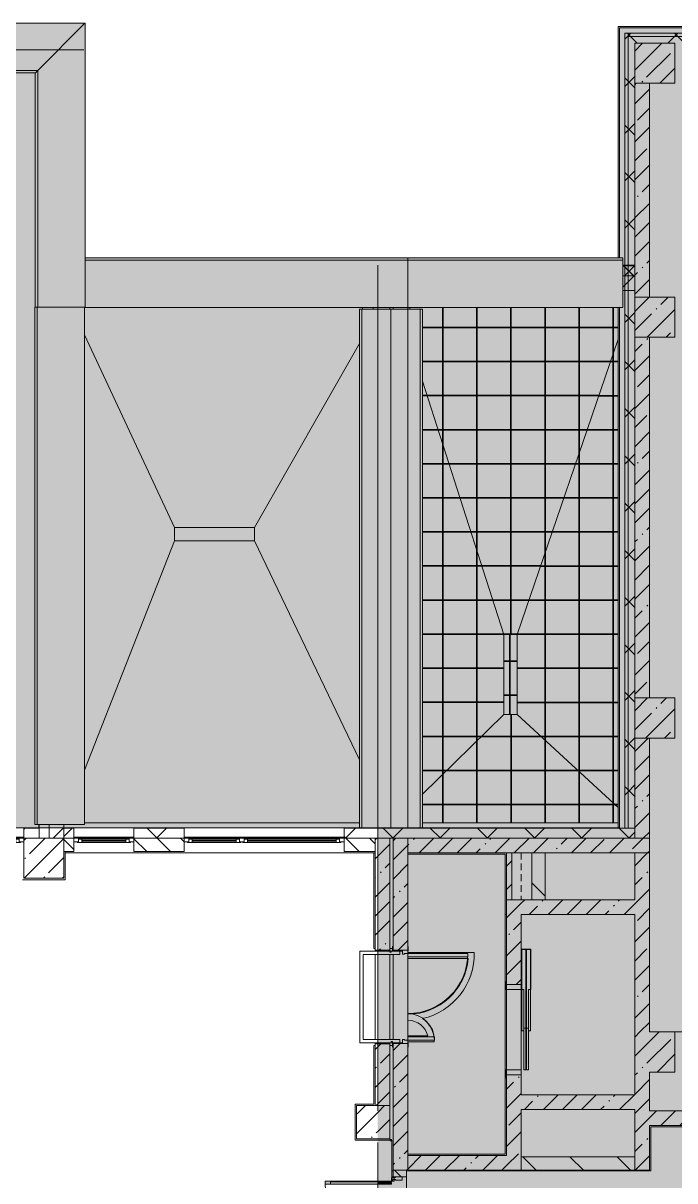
# Model space of a CAD drawing. Header units: millimetres. Extents: x 35111 to 235598, y -8553 to 29000.
# Drawn here: x 141588 to 151348, y 10072 to 27400 of the extents above; entities that cross this region are included whole.
import ezdxf

# ---------------------------------------------------------------- set-up
doc = ezdxf.new("R2010")
doc.units = ezdxf.units.MM
doc.linetypes.add('200_ШТРИХ__ш1_п0_6_', pattern=[160, 100, -60])
doc.linetypes.add('Осевая', pattern=[3175, 635, -476.25, 1587.5, -476.25])
for name, color, linetype, lineweight in [('A-DETL-1', 7, 'Continuous', 5), ('A-DETL-MBND-1', 7, '200_ШТРИХ__ш1_п0_6_', 9), ('A-GENM-2', 7, 'Continuous', 5), ('A-GLAZ-2', 7, 'Continuous', 5), ('A-ROOF-PATT', 7, 'Continuous', 5), ('A-WALL', 7, 'Continuous', 9), ('A-WALL-2', 7, 'Continuous', 5), ('I-WALL-3', 7, 'Continuous', 5), ('S-COLS-1', 7, 'Continuous', 5), ('Оси', 7, 'Continuous', 9), ('Оси-2', 7, 'Осевая', 9)]:
    doc.layers.add(name, color=color, linetype=linetype, lineweight=lineweight)
doc.layers.add('A-DETL-GENF-3', color=7, linetype='Continuous', lineweight=9, true_color=0xc0c0c0, transparency=0.4)
for name, color, linetype, lineweight, true_color in [('A-DETL-GENF-4', 7, 'Continuous', 5, 0xaaaaaa), ('A-DETL-GENF-5', 7, 'Continuous', 5, 0xb7b7b7), ('A-DETL-GENF-6', 7, 'Continuous', 5, 0xe2e2e2), ('A-DOOR-2', 7, 'Continuous', 5, 0xaaaaaa), ('A-DOOR-3', 7, 'Continuous', 5, 0xe2e2e2), ('A-DOOR-4', 7, 'Continuous', 5, 0xb7b7b7), ('A-DOOR-FRAM-2', 7, 'Continuous', 5, 0xe2e2e2), ('A-DOOR-FRAM-4', 7, 'Continuous', 5, 0xb7b7b7), ('A-FLOR-1', 7, 'Continuous', 5, 0xb7b7b7), ('A-FLOR-2', 7, 'Continuous', 5, 0xaaaaaa), ('A-GENM-3', 7, 'Continuous', 5, 0x737373), ('A-GENM-4', 7, 'Continuous', 5, 0xa1a1a1), ('A-GLAZ-CWMG-2', 7, 'Continuous', 5, 0x737373), ('A-ROOF-1', 7, 'Continuous', 5, 0x737373), ('A-WALL-3', 7, 'Continuous', 5, 0x737373), ('A-WALL-4', 7, 'Continuous', 9, 0x737373), ('I-WALL-2', 7, 'Continuous', 5, 0x737373), ('I-WALL-5', 7, 'Continuous', 5, 0xa1a1a1), ('S-COLS-2', 7, 'Continuous', 5, 0x737373)]:
    doc.layers.add(name, color=color, linetype=linetype, lineweight=lineweight, true_color=true_color)
pattern_1 = [(45, (108587.53, 0), (-353.5534, 353.5534), []), (135, (108587.53, 0), (-353.5534, -353.5534), [])]
pattern_2 = [(45, (108587.53, 0), (-285.123, 285.123), []), (45, (108872.65, 0), (-285.123, 285.123), [504.031, -100.806, 16.764, -84.042])]
pattern_3 = [(45, (-38240, -10950), (-285.123, 285.123), []), (45, (-37954.88, -10950), (-285.123, 285.123), [504.031, -100.806, 16.764, -84.042])]
pattern_4 = [(135, (108587.53, 0), (-353.5534, -353.5534), [])]

# ---------------------------------------------------------------- blocks, each defined once
blk = doc.blocks.new('парапет1 - парапет-18629556-3_9_2_птичка')
at = {"layer": 'A-GENM-2'}
blk.add_line((-2411, 27400), (33928, 27400), dxfattribs=at)
at = {"layer": 'A-GENM-3'}
for p, q in [((33926, 27398), (33219, 26691)), ((33928, 27398), (33928, 23147)), ((33219, 26691), (-1702, 26691)), ((33219, 26691), (33183, 26655)), ((33219, 23147), (33219, 26691)), ((-1665, 26654), (33182, 26654)), ((33182, 26654), (33182, 23147)), ((33928, 23147), (33920, 23147))]:
    blk.add_line(p, q, dxfattribs=at)
blk.add_open_spline([(33183, 26655), (33182, 26654), (33182, 26654), (33182, 26654), (33182, 26654)], degree=3, dxfattribs=at)
blk = doc.blocks.new('BSC_Колонна _Прямоугольная - 600х600-V209-3_9_2_птичка')
at = {"layer": 'S-COLS-1'}
h = blk.add_hatch(dxfattribs=at)
h.set_pattern_fill('FP_110', color=256, style=0, pattern_type=2)
h.set_pattern_definition([(45, (-42460, -26800), (-285.123, 285.123), []), (45, (-42174.88, -26800), (-285.123, 285.123), [504.031, -100.806, 16.764, -84.042])])
h.paths.add_polyline_path([(-300, -300), (300, -300), (300, 300), (-300, 300)])
at = {"layer": 'S-COLS-2'}
for p, q in [((300, 300), (-300, 300)), ((-300, 300), (-300, -300)), ((300, -300), (300, 300)), ((-300, -300), (300, -300))]:
    blk.add_line(p, q, dxfattribs=at)
blk = doc.blocks.new('BSC_Колонна _Прямоугольная - 600х600-V214-3_9_2_птичка')
at = {"layer": 'S-COLS-1'}
h = blk.add_hatch(dxfattribs=at)
h.set_pattern_fill('FP_116', color=256, style=0, pattern_type=2)
h.set_pattern_definition([(45, (-42460, -17000), (-285.123, 285.123), []), (45, (-42174.88, -17000), (-285.123, 285.123), [504.031, -100.806, 16.764, -84.042])])
h.paths.add_polyline_path([(-300, -300), (300, -300), (300, 300), (-300, 300)])
at = {"layer": 'S-COLS-2'}
for p, q in [((300, 300), (-300, 300)), ((-300, 300), (-300, -300)), ((300, -300), (300, 300)), ((-300, -300), (300, -300))]:
    blk.add_line(p, q, dxfattribs=at)
blk = doc.blocks.new('BSC_Колонна _Прямоугольная - 600х600-V215-3_9_2_птичка')
at = {"layer": 'S-COLS-1'}
h = blk.add_hatch(dxfattribs=at)
h.set_pattern_fill('FP_117', color=256, style=0, pattern_type=2)
h.set_pattern_definition([(45, (-42460, -23000), (-285.123, 285.123), []), (45, (-42174.88, -23000), (-285.123, 285.123), [504.031, -100.806, 16.764, -84.042])])
h.paths.add_polyline_path([(-300, -300), (300, -300), (300, 300), (-300, 300), (-300, -210)])
at = {"layer": 'S-COLS-2'}
for p, q in [((300, 300), (-300, 300)), ((-300, 300), (-300, -300)), ((300, -300), (300, 300)), ((-300, -300), (300, -300))]:
    blk.add_line(p, q, dxfattribs=at)
blk = doc.blocks.new('BSC_Колонна _Прямоугольная - 600х600-V231-3_9_2_птичка')
at = {"layer": 'S-COLS-1'}
h = blk.add_hatch(dxfattribs=at)
h.set_pattern_fill('FP_125', color=256, style=0, pattern_type=2)
h.set_pattern_definition([(45, (-33310, -14900), (-285.123, 285.123), []), (45, (-33024.88, -14900), (-285.123, 285.123), [504.031, -100.806, 16.764, -84.042])])
h.paths.add_polyline_path([(-300, -300), (300, -300), (300, 300), (-300, 300), (-300, -208)])
for p, q in [((300, 300), (-300, 300)), ((-300, 300), (-300, -300)), ((300, -300), (300, 300)), ((-300, -300), (300, -300))]:
    blk.add_line(p, q, dxfattribs=at)
blk = doc.blocks.new('110_Дверь_СКБ_2Ст - Д-2 1450x2100h_Лестничная клетка EIS60-31576737-3_9_2_птичка')
at = {"layer": 'A-DOOR-3'}
for points in [[(-588, 507), (-588, 1010), (-638, 1010), (-638, 110), (-588, 110)], [(662, 510), (612, 510), (612, 110), (662, 110)], [(712, 30), (698, 30), (698, -110), (712, -110)]]:
    blk.add_hatch(color=256, dxfattribs=at).paths.add_polyline_path(points)
h = blk.add_hatch(color=256, dxfattribs=at)
h.paths.add_polyline_path([(712, 110), (662, 110), (662, 60), (652, 60), (652, 30), (712, 30)])
h.paths.add_polyline_path([(-628, 30), (-628, 60), (-638, 60), (-638, 110), (-688, 110), (-688, 30)])
at = {"layer": 'A-DOOR-FRAM-2'}
for points in [[(-673, 110), (-673, 118), (-743, 118), (-743, 110), (-697, 110)], [(-673, 30), (-688, 30), (-688, -110), (-673, -110)], [(767, 110), (767, 118), (698, 118), (698, 110)], [(-673, -110), (-743, -110), (-743, -118), (-673, -118)], [(767, -118), (767, -110), (698, -110), (698, -118)]]:
    blk.add_hatch(color=256, dxfattribs=at).paths.add_polyline_path(points)
at = {"layer": 'A-DOOR-4'}
for p, q in [((-638, 1010), (-638, 110)), ((-588, 1010), (-638, 1010)), ((-588, 110), (-588, 1010)), ((662, 510), (612, 510)), ((612, 510), (612, 110)), ((662, 110), (662, 510)), ((-638, 110), (-588, 110)), ((612, 110), (662, 110))]:
    blk.add_line(p, q, dxfattribs=at)
for centre, radius, start, end in [((-638, 110), 900, 0, 90), ((662, 110), 400, 90, 180)]:
    blk.add_arc(centre, radius, start, end, dxfattribs=at)
at = {"layer": 'A-DOOR-FRAM-4'}
for p, q in [((-673, 118), (-743, 118)), ((-743, 118), (-743, 110)), ((-743, 110), (-673, 110)), ((-638, 110), (-688, 110)), ((-688, 110), (-688, 30)), ((-688, 30), (-628, 30)), ((-673, 30), (-688, 30)), ((-688, 30), (-688, -110)), ((-673, 110), (-673, 118)), ((-673, -110), (-673, 30)), ((-638, 60), (-638, 110)), ((-628, 60), (-638, 60)), ((-628, 30), (-628, 60)), ((662, 60), (652, 60)), ((652, 60), (652, 30)), ((652, 30), (712, 30)), ((662, 110), (662, 60)), ((712, 110), (662, 110)), ((767, 118), (698, 118)), ((698, 118), (698, 110)), ((698, 110), (767, 110)), ((712, 30), (698, 30)), ((698, 30), (698, -110)), ((712, 30), (712, 110)), ((712, -110), (712, 30)), ((767, 110), (767, 118)), ((-673, -110), (-743, -110)), ((-743, -110), (-743, -118)), ((-743, -118), (-673, -118)), ((-688, -110), (-673, -110)), ((-673, -118), (-673, -110)), ((698, -110), (712, -110)), ((767, -110), (698, -110)), ((698, -110), (698, -118)), ((698, -118), (767, -118)), ((767, -118), (767, -110))]:
    blk.add_line(p, q, dxfattribs=at)
blk = doc.blocks.new('Gfhfgtnyfz rhsirf 1 - Gfhfgtnyfz rhsirf 3-21026214-3_9_2_птичка')
at = {"layer": 'A-GENM-3'}
for p, q in [((38057, 23120), (38057, 15358)), ((38057, 23120), (38058, 23120)), ((38058, 23120), (38090, 23120)), ((38090, 23120), (38330, 23120)), ((38090, 23120), (38090, 15358)), ((38780, 23120), (38966, 23120)), ((38966, 23120), (38998, 23120)), ((38966, 15358), (38966, 23120)), ((38998, 23120), (38999, 23120)), ((38999, 15358), (38999, 23120))]:
    blk.add_line(p, q, dxfattribs=at)
at = {"layer": 'A-GENM-4'}
for p, q in [((38330, 23120), (38528, 23120)), ((38528, 23120), (38780, 23120)), ((38528, 15358), (38528, 23120))]:
    blk.add_line(p, q, dxfattribs=at)
blk = doc.blocks.new('парапет6 - парапет-21094616-3_9_2_птичка')
at = {"layer": 'A-GENM-3'}
for p, q in [((33173, 23147), (33173, 15407)), ((33173, 23147), (33174, 23147)), ((33174, 23147), (33211, 23147)), ((33211, 23147), (33920, 23147)), ((33211, 23147), (33211, 15407)), ((33920, 15407), (33920, 23147)), ((33174, 15407), (33173, 15407)), ((33211, 15407), (33174, 15407)), ((33920, 15407), (33211, 15407))]:
    blk.add_line(p, q, dxfattribs=at)
blk = doc.blocks.new('120_Окно_СКБ_1Ст - 120_Окно_СКБ_1Ст 900х2500_h_-20664874-3_9_2_птичка')
at = {"layer": 'A-GLAZ-2'}
for p, q in [((-450, -127), (-450, -57)), ((-450, -57), (-380, -57)), ((450, -57), (-450, -57)), ((-380, -127), (-450, -127)), ((-450, -127), (-400, -127)), ((-380, -127), (-400, -127)), ((-400, -127), (-400, -137)), ((-400, -137), (400, -137)), ((400, -137), (-400, -137)), ((-380, -57), (-380, -127)), ((380, -87), (-380, -87)), ((-380, -87), (-380, -127)), ((-330, -137), (-330, -87)), ((-330, -107), (330, -107)), ((330, -117), (-330, -117)), ((330, -137), (330, -87)), ((380, -127), (380, -57)), ((380, -57), (450, -57)), ((380, -127), (380, -87)), ((450, -127), (380, -127)), ((400, -127), (380, -127)), ((400, -127), (450, -127)), ((400, -137), (400, -127)), ((450, -57), (450, -127))]:
    blk.add_line(p, q, dxfattribs=at)
blk = doc.blocks.new('120_Окно_СКБ_1Ст - 120_Окно_СКБ_1Ст_900х2500_h_-20705657-3_9_2_птичка')
at = {"layer": 'A-GLAZ-2'}
for p, q in [((-450, -127), (-450, -57)), ((-450, -57), (-380, -57)), ((450, -57), (-450, -57)), ((-380, -127), (-450, -127)), ((-450, -127), (-400, -127)), ((-380, -127), (-400, -127)), ((-400, -127), (-400, -137)), ((-400, -137), (400, -137)), ((400, -137), (-400, -137)), ((-380, -57), (-380, -127)), ((380, -87), (-380, -87)), ((-380, -87), (-380, -127)), ((-330, -137), (-330, -87)), ((-330, -107), (330, -107)), ((330, -117), (-330, -117)), ((330, -137), (330, -87)), ((380, -127), (380, -57)), ((380, -57), (450, -57)), ((380, -127), (380, -87)), ((450, -127), (380, -127)), ((400, -127), (380, -127)), ((400, -127), (450, -127)), ((400, -137), (400, -127)), ((450, -57), (450, -127))]:
    blk.add_line(p, q, dxfattribs=at)
blk = doc.blocks.new('120_Окно_СКБ_2Ст - 120_Окно_СКБ_2Ст 2400х2500 _мал створка слева_-22817474-3_9_2_птичка')
at = {"layer": 'A-GLAZ-2'}
for p, q in [((-1130, 127), (-1200, 127)), ((-1200, 127), (-1200, 57)), ((-1200, 127), (-1150, 127)), ((-1200, 57), (-1130, 57)), ((1200, 57), (-1200, 57)), ((-1150, 127), (-1150, 137)), ((-1150, 137), (320, 137)), ((320, 137), (-1150, 137)), ((-1130, 127), (-1150, 127)), ((-1130, 57), (-1130, 127)), ((-1130, 87), (-1130, 127)), ((300, 87), (-1130, 87)), ((-1080, 137), (-1080, 87)), ((250, 117), (-1080, 117)), ((-1080, 107), (250, 107)), ((250, 137), (250, 87)), ((370, 127), (300, 127)), ((300, 127), (300, 57)), ((300, 127), (300, 87)), ((320, 127), (300, 127)), ((300, 57), (370, 57)), ((320, 137), (320, 127)), ((320, 127), (350, 127)), ((350, 127), (350, 137)), ((350, 137), (1150, 137)), ((1150, 137), (350, 137)), ((370, 127), (350, 127)), ((370, 57), (370, 127)), ((370, 87), (370, 127)), ((1130, 87), (370, 87)), ((420, 137), (420, 87)), ((1080, 117), (420, 117)), ((420, 107), (1080, 107)), ((1080, 137), (1080, 87)), ((1200, 127), (1130, 127)), ((1130, 127), (1130, 57)), ((1130, 127), (1130, 87)), ((1150, 127), (1130, 127)), ((1130, 57), (1200, 57)), ((1150, 137), (1150, 127)), ((1150, 127), (1200, 127)), ((1200, 57), (1200, 127))]:
    blk.add_line(p, q, dxfattribs=at)
blk = doc.blocks.new('BSC_Колонна _Прямоугольная - 500х500-V318-3_9_2_птичка')
at = {"layer": 'S-COLS-1'}
h = blk.add_hatch(dxfattribs=at)
h.set_pattern_fill('FP_173', color=256, style=0, pattern_type=2)
h.set_pattern_definition(pattern_3)
h.paths.add_polyline_path([(-15, -250), (70, -250), (70, 250), (-250, 250), (-250, -250)])
h = blk.add_hatch(dxfattribs=at)
h.set_pattern_fill('FP_173', color=256, style=0, pattern_type=2)
h.set_pattern_definition(pattern_3)
h.paths.add_polyline_path([(70, -250), (250, -250), (250, 250), (70, 250)])
for p, q in [((70, 250), (-250, 250)), ((-250, 250), (-250, -250)), ((-250, -250), (70, -250))]:
    blk.add_line(p, q, dxfattribs=at)
at = {"layer": 'S-COLS-2'}
for p, q in [((250, 250), (70, 250)), ((250, -250), (250, 250)), ((70, -250), (250, -250))]:
    blk.add_line(p, q, dxfattribs=at)
blk = doc.blocks.new('парапет10 - парапет-22960140-3_9_2_птичка')
at = {"layer": 'A-GENM-2'}
blk.add_line((41910, 23888), (33928, 23888), dxfattribs=at)
at = {"layer": 'A-GENM-3'}
for p, q in [((33928, 23851), (38310, 23851)), ((38760, 23851), (41980, 23851)), ((41980, 23888), (41911, 23888)), ((41980, 23888), (41980, 23887)), ((41980, 23887), (41980, 23851)), ((41980, 23846), (41980, 23142)), ((38310, 23142), (33920, 23142)), ((41980, 23142), (38760, 23142))]:
    blk.add_line(p, q, dxfattribs=at)
at = {"layer": 'A-GENM-4'}
for p, q in [((38310, 23851), (38760, 23851)), ((38760, 23142), (38310, 23142))]:
    blk.add_line(p, q, dxfattribs=at)
blk = doc.blocks.new('DOR_Дверь лифта - 1350х2050h-V329-3_9_2_птичка')
at = {"layer": 'A-DOOR-4'}
for p, q in [((-600, 125), (-720, 125)), ((-720, 125), (-720, 110)), ((-720, 110), (-600, 110)), ((-675, 110), (-675, -110)), ((-600, 110), (-675, 110)), ((-600, 110), (-600, 125)), ((600, 110), (-600, 110)), ((-600, 110), (-600, -110)), ((720, 125), (600, 125)), ((600, 125), (600, 110)), ((600, -110), (600, 110)), ((675, 110), (600, 110)), ((600, 110), (720, 110)), ((675, -110), (675, 110)), ((720, 110), (720, 125)), ((-675, -110), (-600, -110)), ((-600, -110), (600, -110)), ((-600, -150), (-600, -180)), ((20, -150), (-600, -150)), ((-20, -120), (-20, -150)), ((600, -120), (-20, -120)), ((-20, -150), (600, -150)), ((20, -180), (20, -150)), ((600, -110), (675, -110)), ((600, -150), (600, -120)), ((-600, -180), (20, -180)), ((-600, -190), (-600, -220)), ((20, -190), (-600, -190)), ((-600, -220), (20, -220)), ((-20, -220), (-20, -250)), ((600, -220), (-20, -220)), ((-20, -250), (600, -250)), ((20, -220), (20, -190)), ((600, -250), (600, -220))]:
    blk.add_line(p, q, dxfattribs=at)
at = {"layer": 'A-DOOR-FRAM-4'}
for p, q in [((600, -117), (600, -120)), ((1203, -117), (600, -117)), ((600, -120), (1200, -120)), ((1200, -120), (1200, -180)), ((1203, -183), (1203, -117)), ((1200, -180), (20, -180)), ((20, -180), (20, -183)), ((20, -183), (1203, -183)), ((1203, -187), (20, -187)), ((20, -187), (20, -190)), ((20, -190), (1200, -190)), ((600, -250), (600, -253)), ((1200, -250), (600, -250)), ((600, -253), (1203, -253)), ((1200, -190), (1200, -250)), ((1203, -253), (1203, -187))]:
    blk.add_line(p, q, dxfattribs=at)
blk = doc.blocks.new('Дверь_Витражная_остекление_ - ДВН_ДАО_Главный вход_1800 в свету 5-32258809-3_9_2_птичка')
at = {"layer": 'A-DETL-GENF-6'}
for points in [[(-948, -20), (-993, -20), (-992, -226), (-948, -226)], [(1043, -20), (997, -20), (997, -226), (1043, -226)], [(-948, -1013), (-948, -226), (-993, -226), (-993, -1013)], [(1043, -311), (1043, -226), (997, -226), (997, -1013), (1043, -1013)]]:
    blk.add_hatch(color=256, dxfattribs=at).paths.add_polyline_path(points)
at = {"layer": 'A-DETL-GENF-4'}
for p, q in [((-993, -1013), (-993, -226)), ((-993, -226), (-993, -1013)), ((-983, -933), (-983, -226)), ((-948, -1013), (-948, -226)), ((-948, -1013), (-948, -226)), ((989, -933), (989, -226)), ((997, -1013), (997, -226)), ((997, -226), (997, -1013)), ((1033, -933), (1033, -226)), ((1043, -1013), (1043, -226)), ((1043, -1013), (1043, -226)), ((-993, -933), (-948, -933)), ((-993, -1013), (-948, -1013)), ((-993, -1013), (-948, -1013)), ((1043, -933), (997, -933)), ((1043, -1013), (997, -1013)), ((997, -1013), (1043, -1013))]:
    blk.add_line(p, q, dxfattribs=at)
at = {"layer": 'A-DETL-GENF-5'}
for p, q in [((-948, -20), (-993, -20)), ((-993, -226), (-993, -20)), ((-948, -20), (-993, -20)), ((-993, -20), (-993, -226)), ((-993, -100), (-948, -100)), ((-983, -226), (-983, -100)), ((-948, -226), (-948, -20)), ((-948, -226), (-948, -20)), ((989, -226), (989, -100)), ((997, -226), (997, -20)), ((997, -20), (997, -226)), ((1043, -100), (997, -100)), ((1033, -226), (1033, -100)), ((1043, -226), (1043, -20)), ((1043, -226), (1043, -20))]:
    blk.add_line(p, q, dxfattribs=at)
at = {"layer": 'A-DOOR-2'}
for p, q in [((-993, -1013), (-993, -226)), ((993, -1013), (993, -226))]:
    blk.add_line(p, q, dxfattribs=at)
for centre, start, end in [((993, -20), 208.9884, 212.16), ((993, -20), 218.4779, 270), ((-993, -20), 270, 285.599)]:
    blk.add_arc(centre, 993, start, end, dxfattribs=at)
at = {"layer": 'A-DOOR-4'}
for p, q in [((-1043, 20), (-993, 20)), ((-1043, -20), (-1043, 20)), ((-993, 20), (-993, -20)), ((993, 20), (1043, 20)), ((993, -20), (993, 20)), ((1043, 20), (1043, -20)), ((-993, -20), (-1043, -20)), ((-993, -226), (-993, -20)), ((993, -226), (993, -20)), ((1043, -20), (993, -20))]:
    blk.add_line(p, q, dxfattribs=at)
blk = doc.blocks.new('Прямоугольный импост - Импост структурный с накладкой - 160мм Темный-32469899-3_9_2_птичка')
at = {"layer": 'A-GLAZ-CWMG-2'}
for p, q in [((0, 17), (-50, 17)), ((-50, 17), (-50, 0)), ((-50, 0), (-40, 0)), ((-40, 0), (-40, -40)), ((-10, -40), (-10, 0)), ((-10, 0), (0, 0)), ((0, 0), (0, 17)), ((-40, -40), (-50, -40)), ((-50, -40), (-50, -140)), ((-50, -140), (0, -140)), ((0, -40), (-10, -40)), ((0, -140), (0, -40))]:
    blk.add_line(p, q, dxfattribs=at)

msp = doc.modelspace()

# ---------------------------------------------------------------- hatches: boundary and pattern name
at = {"layer": 'A-DETL-GENF-3'}
for points in [[(107659.8, 14774.9), (108319.5, 14774.9), (108319.5, 15358), (147347.5, 15358), (147347.5, 23888.3), (142515.6, 23888.3), (142515.6, 27398.1), (106178.5, 27398.1), (106178.5, 14774.9), (107193.7, 14774.9)], [(179439.5, -251.7), (184437.5, -251.7), (184437.5, 3288.3), (193157.5, 3288.3), (193157.5, 27348.3), (150497.5, 27348.3), (150497.5, 23888.3), (146897.6, 23888.3), (146897.6, -251.7), (178507.3, -251.7)]]:
    msp.add_hatch(color=256, dxfattribs=at).paths.add_polyline_path(points)
at = {"layer": 'A-ROOF-PATT'}
h = msp.add_hatch(dxfattribs=at)
h.set_pattern_fill('FP_182', color=256, style=0, pattern_type=2)
h.set_pattern_definition([(0, (108602.6, -96.4), (0, 509.904), []), (0, (108602.6, -106.4), (0, 509.904), []), (90, (108607.6, -101.4), (-510, 3e-14), []), (90, (108597.6, -101.4), (-510, 3e-14), [])])
h.paths.add_polyline_path([(148787.5, 18250), (148987.5, 18250), (150497.5, 22668.2), (150497.5, 23141.9), (147377.5, 23141.9), (147377.5, 23120.1), (147566.2, 23120.1), (147566.2, 22038.8), (148676.7, 18593.7)])
h = msp.add_hatch(dxfattribs=at)
h.set_pattern_fill('FP_179', color=256, style=0, pattern_type=2)
h.set_pattern_definition([(270, (108674.1, -106.3), (509.179, 3e-14), []), (270, (108664.14, -106.3), (509.179, 3e-14), []), (0, (108669.13, -111.3), (0, 510), []), (0, (108669.13, -101.3), (0, 510), [])])
h.paths.add_polyline_path([(150497.5, 15660.1), (150497.5, 22668.2), (148987.5, 18250), (148987.5, 17050), (150292.7, 15848.6)])
h = msp.add_hatch(dxfattribs=at)
h.set_pattern_fill('FP_180', color=256, style=0, pattern_type=2)
h.set_pattern_definition([(90, (108669.55, -1125), (-509.077, 3e-14), []), (90, (108679.53, -1125), (-509.077, 3e-14), []), (180, (108674.54, -1120), (-6e-14, -510), []), (180, (108674.54, -1130), (-6e-14, -510), [])])
h.paths.add_polyline_path([(147566.2, 15858.1), (148787.5, 17050), (148787.5, 18250), (147566.2, 22038.8), (147566.2, 16427.1)])
h = msp.add_hatch(dxfattribs=at)
h.set_pattern_fill('FP_183', color=256, style=0, pattern_type=2)
h.set_pattern_definition([(0, (108587.53, 5), (0, 510), []), (0, (108587.53, -5), (0, 510), []), (90, (108592.53, 0), (-510, 3e-14), []), (90, (108582.53, 0), (-510, 3e-14), [])])
h.paths.add_polyline_path([(148987.5, 17050), (148987.5, 18250), (148787.5, 18250), (148787.5, 17050)])
h = msp.add_hatch(dxfattribs=at)
h.set_pattern_fill('FP_181', color=256, style=0, pattern_type=2)
h.set_pattern_definition([(180, (108603.47, -79.3), (-6e-14, -509.031), []), (180, (108603.47, -69.3), (-6e-14, -509.031), []), (270, (108598.47, -74.3), (510, 3e-14), []), (270, (108608.47, -74.3), (510, 3e-14), [])])
h.paths.add_polyline_path([(150497.5, 15430), (150497.5, 15660.1), (148987.5, 17050), (148787.5, 17050), (147566.2, 15858.1), (147566.2, 15430), (149236.2, 15430)])
at = {"layer": 'A-WALL-2'}
h = msp.add_hatch(dxfattribs=at)
h.set_pattern_fill('FP_105', color=256, style=0, pattern_type=2)
h.set_pattern_definition(pattern_1)
h.paths.add_polyline_path([(150597.5, 15350), (150647.5, 15350), (150647.5, 27250), (150597.5, 27250), (150597.5, 15358)])
h = msp.add_hatch(dxfattribs=at)
h.set_pattern_fill('FP_105', color=256, style=0, pattern_type=2)
h.set_pattern_definition(pattern_1)
h.paths.add_polyline_path([(193103.8, 27200), (193157.5, 27200), (193157.5, 27250), (188937.5, 27250), (188937.5, 27200), (192956.4, 27200)])
h.paths.add_polyline_path([(185032.7, 27200), (185837.5, 27200), (185837.5, 27250), (184937.5, 27250), (184937.5, 27200)])
h.paths.add_polyline_path([(175697.5, 27200), (175697.5, 27250), (171447.5, 27250), (171447.5, 27200), (175244.6, 27200)])
h.paths.add_polyline_path([(178197.5, 27200), (179397.5, 27200), (179397.5, 27250), (178197.5, 27250)])
h.paths.add_polyline_path([(181497.5, 27200), (182837.5, 27200), (182837.5, 27250), (181497.5, 27250)])
h.paths.add_polyline_path([(170117.4, 27200), (170547.5, 27200), (170547.5, 27250), (168447.5, 27250), (168447.5, 27200), (169185.2, 27200)])
h.paths.add_polyline_path([(167320.8, 27200), (167547.5, 27200), (167547.5, 27250), (166447.5, 27250), (166447.5, 27200)])
h.paths.add_polyline_path([(162659.8, 27200), (163347.5, 27200), (163347.5, 27250), (161847.5, 27250), (161847.5, 27200)])
h.paths.add_polyline_path([(158931, 27200), (159347.5, 27200), (159347.5, 27250), (158247.8, 27250), (158247.8, 27200)])
h.paths.add_polyline_path([(157066.6, 27200), (157347.8, 27200), (157347.8, 27250), (156247.5, 27250), (156247.5, 27200)])
h.paths.add_polyline_path([(150647.5, 27200), (153147.5, 27200), (153147.5, 27250), (150647.5, 27250)])
h = msp.add_hatch(dxfattribs=at)
h.set_pattern_fill('FP_105', color=256, style=0, pattern_type=2)
h.set_pattern_definition(pattern_1)
h.paths.add_polyline_path([(150747.5, 15350), (150747.5, 27200), (150647.5, 27200), (150647.5, 15350)])
h = msp.add_hatch(dxfattribs=at)
h.set_pattern_fill('FP_105', color=256, style=0, pattern_type=2)
h.set_pattern_definition(pattern_1)
h.paths.add_polyline_path([(193067.5, 27100), (193157.5, 27100), (193157.5, 27200), (188937.5, 27200), (188937.5, 27100), (192956.4, 27100)])
h.paths.add_polyline_path([(178507.3, 27100), (179397.5, 27100), (179397.5, 27200), (178197.5, 27200), (178197.5, 27100)])
h.paths.add_polyline_path([(181497.5, 27100), (182837.5, 27100), (182837.5, 27200), (181497.5, 27200)])
h.paths.add_polyline_path([(175697.5, 27100), (175697.5, 27200), (171447.5, 27200), (171447.5, 27100), (175244.6, 27100)])
h.paths.add_polyline_path([(184937.5, 27100), (185837.5, 27100), (185837.5, 27200), (184937.5, 27200)])
h.paths.add_polyline_path([(166447.5, 27100), (167547.5, 27100), (167547.5, 27200), (166447.5, 27200)])
h.paths.add_polyline_path([(162659.8, 27100), (163347.5, 27100), (163347.5, 27200), (161847.5, 27200), (161847.5, 27100)])
h.paths.add_polyline_path([(168447.5, 27100), (170547.5, 27100), (170547.5, 27200), (168447.5, 27200)])
h.paths.add_polyline_path([(158931, 27100), (159347.5, 27100), (159347.5, 27200), (158247.8, 27200), (158247.8, 27100)])
h.paths.add_polyline_path([(150747.5, 27100), (153147.5, 27100), (153147.5, 27200), (150747.5, 27200)])
h.paths.add_polyline_path([(157066.6, 27100), (157347.8, 27100), (157347.8, 27200), (156247.5, 27200), (156247.5, 27100)])
h = msp.add_hatch(dxfattribs=at)
h.set_pattern_fill('FP_105', color=256, style=0, pattern_type=2)
h.set_pattern_definition(pattern_1)
h.paths.add_polyline_path([(150747.5, 23620), (150747.5, 23770), (150567.5, 23770), (150567.5, 23620)])
h = msp.add_hatch(dxfattribs=at)
h.set_pattern_fill('FP_105', color=256, style=0, pattern_type=2)
h.set_pattern_definition(pattern_1)
h.paths.add_polyline_path([(135625.9, 15200), (140697.5, 15200), (140697.5, 15350), (138604.5, 15349), (138604.5, 15288), (138597.5, 15285), (137824.5, 15288), (137824.5, 15350), (134197.8, 15349), (134197.8, 15288), (134190.8, 15285), (133017.8, 15288), (133017.8, 15350), (128377.5, 15349), (128377.5, 15288), (128370.5, 15285), (127597.5, 15288), (127597.5, 15350), (123370.5, 15349), (123370.5, 15288), (123363.5, 15285), (123190.5, 15288), (123190.3, 15350), (121447.5, 15350), (121447.5, 15200), (134997.5, 15200)])
h.paths.add_polyline_path([(146897.6, 15200), (146897.6, 15350), (146397.5, 15350), (146397.5, 15200), (146812.3, 15200)])
h.paths.add_polyline_path([(143247.5, 15200), (143997.5, 15200), (143997.5, 15350), (143247.5, 15350)])
h.paths.add_polyline_path([(142197.5, 15200), (142347.5, 15200), (142347.5, 15350), (142197.5, 15350), (142197.5, 15270.2)])
h.paths.add_polyline_path([(117747.5, 15200), (118347.5, 15200), (118347.5, 15350), (117747.5, 15350)])
h.paths.add_polyline_path([(115117.4, 15200), (115347.5, 15200), (115347.5, 15350), (108627.5, 15350), (108627.5, 15293), (108477.5, 15293), (108477.5, 15200), (114747.5, 15200)])
h.paths.add_polyline_path([(116847.5, 15200), (116847.5, 15350), (116247.5, 15350), (116247.5, 15200)])
h.paths.add_polyline_path([(141597.5, 15200), (141827.5, 15200), (141822.5, 15350), (141597.5, 15350), (141597.5, 15270.2)])
h = msp.add_hatch(dxfattribs=at)
h.set_pattern_fill('FP_105', color=256, style=0, pattern_type=2)
h.set_pattern_definition(pattern_1)
h.paths.add_polyline_path([(150541.2, 15200), (150747.5, 15200), (150747.5, 15350), (146897.6, 15350), (146897.6, 15200), (150497.5, 15200)])
h = msp.add_hatch(dxfattribs=at)
h.set_pattern_fill('FP_103', color=256, style=0, pattern_type=2)
h.set_pattern_definition([(135, (108587.53, 0), (-176.7767, -176.7767), [])])
h.paths.add_polyline_path([(142347.5, 15000), (142347.5, 15200), (142197.5, 15200), (142197.5, 15000)])
h.paths.add_polyline_path([(143997.5, 15000), (143997.5, 15200), (143247.5, 15200), (143247.5, 15000)])
h.paths.add_polyline_path([(146812.3, 15000), (146857.5, 15000), (146857.5, 15200), (146397.5, 15200), (146397.5, 15000)])
at = {"layer": 'I-WALL-3'}
h = msp.add_hatch(dxfattribs=at)
h.set_pattern_fill('FP_101', color=256, style=0, pattern_type=2)
h.set_pattern_definition(pattern_2)
h.paths.add_polyline_path([(150747.5, 15200), (150967.5, 15200), (150967.5, 16700), (150747.5, 16700), (150747.5, 15848.6)])
h.paths.add_polyline_path([(150747.5, 17300), (150967.5, 17300), (150967.5, 22700), (150747.5, 22700), (150747.5, 20476.2)])
h.paths.add_polyline_path([(150967.5, 23300), (150967.5, 26500), (150747.5, 26500), (150750.2, 23300)])
h = msp.add_hatch(dxfattribs=at)
h.set_pattern_fill('FP_101', color=256, style=0, pattern_type=2)
h.set_pattern_definition(pattern_2)
h.paths.add_polyline_path([(150567.5, 23400), (150747.5, 23400), (150747.5, 23620), (150567.5, 23620)])
h = msp.add_hatch(dxfattribs=at)
h.set_pattern_fill('FP_105', color=256, style=0, pattern_type=2)
h.set_pattern_definition(pattern_1)
h.paths.add_polyline_path([(141977.5, 15358), (141977.5, 15407.3), (141827.5, 15407.3), (141827.5, 15358)])
h = msp.add_hatch(dxfattribs=at)
h.set_pattern_fill('FP_105', color=256, style=0, pattern_type=2)
h.set_pattern_definition(pattern_1)
h.paths.add_polyline_path([(141827.5, 15200), (141977.5, 15200), (141977.5, 15358), (141827.5, 15358), (141827.5, 15270.2)])
h = msp.add_hatch(dxfattribs=at)
h.set_pattern_fill('FP_101', color=256, style=0, pattern_type=2)
h.set_pattern_definition(pattern_2)
h.paths.add_polyline_path([(142151.3, 15358), (142197.5, 15358), (142197.5, 15407.3), (141977.5, 15407.3), (141977.5, 15358)])
h = msp.add_hatch(dxfattribs=at)
h.set_pattern_fill('FP_101', color=256, style=0, pattern_type=2)
h.set_pattern_definition(pattern_2)
h.paths.add_polyline_path([(142151.3, 15200), (142197.5, 15200), (142197.5, 15358), (141977.5, 15358), (141977.5, 15200)])
h = msp.add_hatch(dxfattribs=at)
h.set_pattern_fill('FP_101', color=256, style=0, pattern_type=2)
h.set_pattern_definition(pattern_2)
h.paths.add_polyline_path([(146897.6, 11200), (146897.6, 12125), (146857.5, 12125), (146857.5, 11200)])
h.paths.add_polyline_path([(146857.5, 13525), (146897.6, 13525), (146897.6, 15200), (146857.5, 15200), (146857.5, 13534.8)])
h = msp.add_hatch(dxfattribs=at)
h.set_pattern_fill('FP_101', color=256, style=0, pattern_type=2)
h.set_pattern_definition(pattern_2)
h.paths.add_polyline_path([(147077.5, 11200), (147077.5, 12125), (146897.6, 12125), (146897.6, 11200)])
h.paths.add_polyline_path([(147077.5, 13525), (147077.5, 15200), (146897.6, 15200), (146897.6, 13525)])
h = msp.add_hatch(dxfattribs=at)
h.set_pattern_fill('FP_101', color=256, style=0, pattern_type=2)
h.set_pattern_definition(pattern_2)
h.paths.add_polyline_path([(147278.4, 10230), (147347.5, 10230), (147347.5, 12125), (147127.5, 12125), (147127.5, 10230)])
h.paths.add_polyline_path([(147127.5, 13525), (147347.5, 13525), (147347.5, 15200), (147127.5, 15200), (147127.5, 13534.8)])
h = msp.add_hatch(dxfattribs=at)
h.set_pattern_fill('FP_101', color=256, style=0, pattern_type=2)
h.set_pattern_definition(pattern_2)
h.paths.add_polyline_path([(149207.5, 14980), (150967.5, 14980), (150967.5, 15200), (147347.5, 15200), (147347.5, 14980), (149169.1, 14980)])
h = msp.add_hatch(dxfattribs=at)
h.set_pattern_fill('FP_106', color=256, style=0, pattern_type=2)
h.set_pattern_definition([(45, (108587.53, 0), (-176.7767, 176.7767), [])])
h.paths.add_polyline_path([(148907.5, 14280), (148907.5, 14980), (148827.5, 14980), (148827.5, 14280)])
h = msp.add_hatch(dxfattribs=at)
h.set_pattern_fill('FP_104', color=256, style=0, pattern_type=2)
h.set_pattern_definition(pattern_4)
h.paths.add_polyline_path([(149407.5, 14280), (149407.5, 14980), (149207.5, 14980), (149207.5, 14280)])
h = msp.add_hatch(dxfattribs=at)
h.set_pattern_fill('FP_101', color=256, style=0, pattern_type=2)
h.set_pattern_definition(pattern_2)
h.paths.add_polyline_path([(150967.5, 10230), (150967.5, 11700), (150747.5, 11700), (150747.5, 10230)])
h.paths.add_polyline_path([(150967.5, 12300), (150967.5, 14980), (150747.5, 14980), (150747.5, 12300)])
h = msp.add_hatch(dxfattribs=at)
h.set_pattern_fill('FP_101', color=256, style=0, pattern_type=2)
h.set_pattern_definition(pattern_2)
h.paths.add_polyline_path([(149047.5, 10230), (149047.5, 11660), (148827.5, 11660), (148827.5, 10230)])
h.paths.add_polyline_path([(149047.5, 13010), (149047.5, 14280), (148827.5, 14280), (148827.5, 13010), (148875.3, 13010)])
h = msp.add_hatch(dxfattribs=at)
h.set_pattern_fill('FP_101', color=256, style=0, pattern_type=2)
h.set_pattern_definition(pattern_2)
h.paths.add_polyline_path([(150747.5, 14060), (150747.5, 14280), (149047.5, 14280), (149047.5, 14060), (150541.2, 14060)])
h = msp.add_hatch(dxfattribs=at)
h.set_pattern_fill('FP_101', color=256, style=0, pattern_type=2)
h.set_pattern_definition(pattern_2)
h.paths.add_polyline_path([(150747.5, 11140), (150747.5, 11360), (149047.5, 11360), (149047.5, 11140), (150541.2, 11140)])
h = msp.add_hatch(dxfattribs=at)
h.set_pattern_fill('FP_101', color=256, style=0, pattern_type=2)
h.set_pattern_definition(pattern_2)
h.paths.add_polyline_path([(153347.5, 10900), (153347.5, 11120), (150967.5, 11120), (150967.5, 10900)])
h = msp.add_hatch(dxfattribs=at)
h.set_pattern_fill('FP_101', color=256, style=0, pattern_type=2)
h.set_pattern_definition(pattern_2)
h.paths.add_polyline_path([(148827.5, 10230), (148827.5, 10450), (147347.5, 10450), (147347.5, 10230), (148676.7, 10230)])
h = msp.add_hatch(dxfattribs=at)
h.set_pattern_fill('FP_104', color=256, style=0, pattern_type=2)
h.set_pattern_definition(pattern_4)
h.paths.add_polyline_path([(150747.5, 10230), (150747.5, 10430), (149047.5, 10430), (149047.5, 10230), (150541.2, 10230)])
h = msp.add_hatch(dxfattribs=at)
h.set_pattern_fill('FP_104', color=256, style=0, pattern_type=2)
h.set_pattern_definition(pattern_4)
h.paths.add_polyline_path([(147127.5, 7900), (147327.5, 7900), (147327.5, 8000), (147127.5, 8000)])
h.paths.add_polyline_path([(147127.5, 10130), (147327.5, 10130), (147327.5, 10230), (147127.5, 10230)])
at = {"layer": 'S-COLS-1'}
h = msp.add_hatch(dxfattribs=at)
h.set_pattern_fill('FP_101', color=256, style=0, pattern_type=2)
h.set_pattern_definition(pattern_2)
h.paths.add_polyline_path([(150967.5, 11700), (151347.5, 11700), (151347.5, 12300), (150747.5, 12300), (150747.5, 11700)])

# ---------------------------------------------------------------- linework, layer by layer
at = {"layer": 'A-DETL-1'}
for p, q in [((142515.6, 27398.1), (106178.5, 27398.1)), ((142515.6, 23888.3), (142515.6, 27398.1)), ((146897.6, 23888.3), (142515.6, 23888.3)), ((147347.5, 23888.3), (146897.6, 23888.3)), ((147347.5, 15358), (147347.5, 23888.3)), ((108319.5, 15358), (146897.6, 15358)), ((146897.6, 15358), (147347.5, 15358))]:
    msp.add_line(p, q, dxfattribs=at)
at = {"layer": 'A-DETL-MBND-1'}
msp.add_line((149047.5, 14980), (149047.5, 14280), dxfattribs=at)
at = {"layer": 'A-FLOR-1'}
for p, q in [((142507.2, 22736.6), (143854.5, 19850)), ((145054.5, 19850), (146624.9, 22605.7)), ((143854.5, 19850), (145054.5, 19850)), ((143854.5, 19650), (143854.5, 19850)), ((145054.5, 19650), (145054.5, 19850)), ((142507.2, 16218.6), (143854.5, 19650)), ((145054.5, 19650), (143854.5, 19650)), ((146625, 16374), (145054.5, 19650)), ((146625.7, 15430), (142507.2, 15430)), ((148807.5, 14960), (147347.5, 14960)), ((148807.5, 10470), (148807.5, 14960)), ((148827.5, 14060), (148807.5, 14060)), ((147119.5, 13550), (147077.5, 13550)), ((146678.9, 13458.5), (147228.9, 13458.5)), ((147228.9, 13508.5), (147097, 13508.5)), ((147228.9, 13458.5), (147228.9, 13508.5)), ((148343.7, 13491.9), (147348.9, 13491.9)), ((147348.9, 13491.9), (147348.9, 13475)), ((147348.9, 13425), (147348.9, 13401.9)), ((147348.9, 13401.9), (148251.2, 13401.9)), ((147348.9, 12567), (147348.9, 12477)), ((147228.9, 12188.5), (146678.9, 12188.5)), ((147228.9, 12140), (147228.9, 12188.5)), ((147646.1, 12240.8), (147348.9, 12240.8)), ((147348.9, 12240.8), (147348.9, 12225)), ((147348.9, 12175), (147348.9, 12150.8)), ((147348.9, 12150.8), (147743.4, 12150.8)), ((156747.5, 12300), (151347.5, 12300)), ((147077.5, 12100), (147119.5, 12100)), ((164385.3, 10880), (150987.5, 10880)), ((150987.5, 10880), (150987.5, 10220)), ((147107.5, 10129.4), (147107.5, 10680)), ((147347.5, 10470), (148807.5, 10470)), ((147127.5, 10220), (147107, 10220)), ((147107, 10220), (147107, 10129.7)), ((150987.5, 10220), (147327.5, 10220))]:
    msp.add_line(p, q, dxfattribs=at)
for centre, radius, start, end in [((147348.9, 13472), 905, 270, 355.56313), ((147348.9, 13472), 995, 282.67054, 1.1511), ((147348.9, 12172), 305, 13.0427, 90), ((147348.9, 12172), 395, 7.73102, 56.45952), ((147348.9, 12172), 395, 356.92799, 0.44718)]:
    msp.add_arc(centre, radius, start, end, dxfattribs=at)
at = {"layer": 'A-FLOR-2'}
for p, q in [((142217.5, 14980), (142217.5, 14580)), ((146837.5, 13550), (146837.5, 14980)), ((142217.5, 14580), (141577.5, 14580)), ((146857.5, 13550), (146837.5, 13550)), ((147077, 13508.5), (146628.9, 13508.5)), ((146628.9, 13508.5), (146628.9, 12138.5)), ((146678.9, 12188.5), (146678.9, 13458.5)), ((146628.9, 12138.5), (147097, 12138.5)), ((146837.5, 11220), (146837.5, 12100)), ((146837.5, 12100), (146857.5, 12100)), ((146557.5, 10680), (146557.5, 11220)), ((146557.5, 11220), (146837.5, 11220)), ((147082, 10680), (146557.5, 10680))]:
    msp.add_line(p, q, dxfattribs=at)
at = {"layer": 'A-ROOF-1'}
for p, q in [((150497.5, 22668.2), (148987.5, 18250)), ((148787.5, 18250), (147565.9, 22039.9)), ((148787.5, 17050), (148787.5, 18250)), ((148787.5, 18250), (148987.5, 18250)), ((148987.5, 18250), (148987.5, 17050)), ((147565.2, 15857.1), (148787.5, 17050)), ((148987.5, 17050), (148787.5, 17050)), ((148987.5, 17050), (150498, 15659.6)), ((150497.6, 15430), (147565.2, 15430))]:
    msp.add_line(p, q, dxfattribs=at)
at = {"layer": 'A-WALL'}
for p, q in [((141820.5, 15353), (141597.5, 15353)), ((141827.5, 15350), (141597.5, 15350)), ((141820.5, 15358), (141820.5, 15350)), ((141827.5, 15407.3), (141827.5, 15200)), ((141977.5, 15407.3), (141977.5, 15200)), ((142197.5, 15358), (142197.5, 15200)), ((142347.5, 15353), (142197.5, 15353)), ((142347.5, 15350), (142197.5, 15350)), ((143997.5, 15353), (143247.5, 15353)), ((143997.5, 15350), (143247.5, 15350)), ((142347.5, 15200), (142197.5, 15200)), ((143997.5, 15200), (143247.5, 15200)), ((146857.5, 15200), (146397.5, 15200))]:
    msp.add_line(p, q, dxfattribs=at)
at = {"layer": 'A-WALL-2'}
for p, q in [((184937.5, 27350), (150497.5, 27350)), ((141597.5, 15358), (141597.5, 15200)), ((142347.5, 15000), (142347.5, 15358)), ((143247.5, 15358), (143247.5, 15000)), ((143997.5, 15000), (143997.5, 15358)), ((146397.5, 15358), (146397.5, 15000)), ((139197.5, 15200), (141597.5, 15200)), ((146857.5, 15000), (146857.5, 15200)), ((142197.5, 15000), (142347.5, 15000)), ((143247.5, 15000), (143997.5, 15000)), ((146397.5, 15000), (146857.5, 15000))]:
    msp.add_line(p, q, dxfattribs=at)
at = {"layer": 'A-WALL-3'}
for p, q in [((150497.5, 27348.3), (150497.5, 23888.3)), ((150747.5, 23300), (150747.5, 26500)), ((150747.5, 23778), (150567.5, 23778)), ((150747.5, 23620), (150747.5, 23778)), ((150747.5, 23620), (150747.5, 23620)), ((150497.5, 23141.9), (150497.5, 15358)), ((150747.5, 15200), (150747.5, 16700)), ((141820.5, 15358), (138674.5, 15358)), ((142197.5, 15358), (150497.5, 15358)), ((142197.5, 15200), (150747.5, 15200)), ((147097, 13514), (147077, 13514)), ((147077, 13514), (147077, 13494)), ((147077, 13494), (147097, 13494)), ((147097, 13494), (147097, 13514)), ((147117, 12156), (147097, 12156)), ((147097, 12156), (147097, 12136)), ((147097, 12136), (147117, 12136)), ((147117, 12136), (147117, 12156)), ((147082, 10689), (147082, 10669)), ((147102, 10689), (147082, 10689)), ((147082, 10669), (147102, 10669)), ((147102, 10669), (147102, 10689))]:
    msp.add_line(p, q, dxfattribs=at)
at = {"layer": 'A-WALL-4'}
for p, q in [((150517.5, 27330), (150517.5, 23889.9)), ((153147.5, 27330), (150517.5, 27330)), ((150597.5, 27250), (150597.5, 15350)), ((153147.5, 27250), (150597.5, 27250)), ((150647.5, 27200), (150647.5, 15350)), ((153147.5, 27200), (150647.5, 27200)), ((150747.5, 23773), (150567.5, 23773)), ((150747.5, 23770), (150567.5, 23770)), ((150517.5, 23141.9), (150517.5, 15350)), ((141822.5, 15350), (141822.5, 15407.3)), ((150517.5, 15353), (146397.5, 15353)), ((150747.5, 15350), (146397.5, 15350)), ((150497.5, 15358), (150517.5, 15358)), ((148907.5, 14980), (148827.5, 14980)), ((149407.5, 14980), (149207.5, 14980)), ((149207.5, 14280), (149407.5, 14280)), ((147347.5, 10230), (147347.5, 10450)), ((149047.5, 10430), (149047.5, 10230)), ((150747.5, 10230), (150747.5, 10430)), ((147327.5, 10230), (147127.5, 10230))]:
    msp.add_line(p, q, dxfattribs=at)
at = {"layer": 'I-WALL-2'}
for p, q in [((150967.5, 23300), (150967.5, 26500)), ((150747.5, 23620), (150567.5, 23620)), ((150567.5, 23400), (150747.5, 23400)), ((146670.5, 23120.1), (146670.5, 23141.9)), ((146827.5, 23141.9), (146827.5, 23120.1)), ((147377.5, 23141.9), (147377.5, 23120.1)), ((150747.5, 22700), (150747.5, 17300)), ((150967.5, 17300), (150967.5, 22700)), ((150967.5, 15200), (150967.5, 16700)), ((141820.5, 15407.3), (141820.5, 15358)), ((142197.5, 15358), (142197.5, 15407.3)), ((147077.5, 13513.5), (147077.5, 15200)), ((147127.5, 15200), (147127.5, 13580)), ((150967.5, 15200), (147347.5, 15200)), ((147347.5, 13580), (147347.5, 15200)), ((150967.5, 14980), (150967.5, 15200)), ((147347.5, 14980), (148827.5, 14980)), ((148827.5, 14980), (148827.5, 13010)), ((148907.5, 14980), (149207.5, 14980)), ((148907.5, 14280), (148907.5, 14980)), ((149207.5, 14980), (149207.5, 14280)), ((149407.5, 14980), (150967.5, 14980)), ((149407.5, 14280), (149407.5, 14980)), ((150967.5, 14980), (150747.5, 14980)), ((150747.5, 14980), (150747.5, 14280)), ((150967.5, 12300), (150967.5, 14980)), ((148827.5, 14280), (149207.5, 14280)), ((150747.5, 14280), (149407.5, 14280)), ((149047.5, 13010), (149047.5, 14060)), ((149047.5, 14060), (150747.5, 14060)), ((150747.5, 14060), (150747.5, 12300)), ((146857.5, 13525), (147077.5, 13525)), ((147077.5, 13458.5), (147077.5, 12188.5)), ((147127.5, 12188.5), (147127.5, 13458.5)), ((147347.5, 13425), (147347.5, 12225)), ((148827.5, 13010), (149047.5, 13010)), ((147077.5, 11200), (147077.5, 12138.5)), ((147077.5, 12125), (146857.5, 12125)), ((147127.5, 12070), (147127.5, 10230)), ((147347.5, 10450), (147347.5, 12070)), ((148827.5, 11660), (148827.5, 10450)), ((149047.5, 11660), (148827.5, 11660)), ((149047.5, 11360), (149047.5, 11660)), ((150747.5, 11700), (150747.5, 11360)), ((150967.5, 11120), (150967.5, 11700)), ((150747.5, 11360), (149047.5, 11360)), ((149047.5, 10430), (149047.5, 11140)), ((149047.5, 11140), (150747.5, 11140)), ((150747.5, 11140), (150747.5, 10430)), ((153347.5, 11120), (150967.5, 11120)), ((150967.5, 10230), (150967.5, 10900)), ((150967.5, 10900), (164335.3, 10900)), ((148827.5, 10450), (147347.5, 10450)), ((150747.5, 10430), (149047.5, 10430)), ((147127.5, 10230), (147127.5, 10120)), ((147327.5, 10230), (149047.5, 10230)), ((147327.5, 10230), (147327.5, 7900)), ((149047.5, 10230), (150967.5, 10230)), ((147127.5, 10130), (147327.5, 10130))]:
    msp.add_line(p, q, dxfattribs=at)
at = {"layer": 'I-WALL-3'}
for p, q in [((142217.5, 15000), (142217.5, 14980)), ((146857.5, 14980), (142217.5, 14980)), ((146857.5, 15000), (146857.5, 13508.5)), ((146857.5, 12188.5), (146857.5, 13458.5)), ((146857.5, 12138.5), (146857.5, 11200))]:
    msp.add_line(p, q, dxfattribs=at)
at = {"layer": 'I-WALL-5'}
for p, q in [((147077.5, 23141.9), (147077.5, 23120.1)), ((147127.5, 23120.1), (147127.5, 23141.9))]:
    msp.add_line(p, q, dxfattribs=at)
at = {"layer": 'S-COLS-2'}
for p, q in [((150747.5, 12300), (150747.5, 11700)), ((151347.5, 12300), (150967.5, 12300)), ((151347.5, 11700), (151347.5, 12300)), ((150967.5, 11700), (151347.5, 11700))]:
    msp.add_line(p, q, dxfattribs=at)
at = {"layer": 'Оси'}
for p, q in [((129997.5, 27000), (142497.5, 27000)), ((146897.5, 11277.7), (146897.5, 23777.7))]:
    msp.add_line(p, q, dxfattribs=at)
at = {"layer": 'Оси-2'}
msp.add_line((146897.5, 7947.2), (146897.5, 11277.7), dxfattribs=at)

# ---------------------------------------------------------------- block references
at = {"layer": 'A-DOOR-4'}
for name, p, rotation in [('110_Дверь_СКБ_2Ст - Д-2 1450x2100h_Лестничная клетка EIS60-31576737-3_9_2_птичка', (147237.5, 12837.5), 269.9999999999999), ('DOR_Дверь лифта - 1350х2050h-V329-3_9_2_птичка', (148937.5, 12335), 90), ('Дверь_Витражная_остекление_ - ДВН_ДАО_Главный вход_1800 в свету 5-32258809-3_9_2_птичка', (147123.5, 9072.5), 269.9999999999999)]:
    msp.add_blockref(name, p, dxfattribs=dict(at, rotation=rotation))
at = {"layer": 'A-GENM-2'}
msp.add_blockref('парапет1 - парапет-18629556-3_9_2_птичка', (108587.5, 0), dxfattribs=at)
at = {"layer": 'A-GENM-3'}
for name, p in [('парапет10 - парапет-22960140-3_9_2_птичка', (108587.5, 0)), ('парапет6 - парапет-21094616-3_9_2_птичка', (108587.5, 0)), ('Gfhfgtnyfz rhsirf 1 - Gfhfgtnyfz rhsirf 3-21026214-3_9_2_птичка', (108567.5, 0))]:
    msp.add_blockref(name, p, dxfattribs=at)
at = {"layer": 'A-GLAZ-2'}
for name, p in [('120_Окно_СКБ_1Ст - 120_Окно_СКБ_1Ст_900х2500_h_-20705657-3_9_2_птичка', (141147.5, 15275)), ('120_Окно_СКБ_1Ст - 120_Окно_СКБ_1Ст 900х2500_h_-20664874-3_9_2_птичка', (142797.5, 15275))]:
    msp.add_blockref(name, p, dxfattribs=at)
at = {"layer": 'A-GLAZ-2', "rotation": 180}
msp.add_blockref('120_Окно_СКБ_2Ст - 120_Окно_СКБ_2Ст 2400х2500 _мал створка слева_-22817474-3_9_2_птичка', (145197.5, 15275), dxfattribs=at)
at = {"layer": 'A-GLAZ-CWMG-2', "rotation": 89.99999999999993}
msp.add_blockref('Прямоугольный импост - Импост структурный с накладкой - 160мм Темный-32469899-3_9_2_птичка', (147123.5, 10130), dxfattribs=at)
at = {"layer": 'S-COLS-1'}
msp.add_blockref('BSC_Колонна _Прямоугольная - 600х600-V231-3_9_2_птичка', (141897.5, 14900), dxfattribs=at)
at = {"layer": 'S-COLS-2'}
for name, p in [('BSC_Колонна _Прямоугольная - 600х600-V209-3_9_2_птичка', (151047.5, 26800)), ('BSC_Колонна _Прямоугольная - 600х600-V215-3_9_2_птичка', (151047.5, 23000)), ('BSC_Колонна _Прямоугольная - 600х600-V214-3_9_2_птичка', (151047.5, 17000)), ('BSC_Колонна _Прямоугольная - 500х500-V318-3_9_2_птичка', (146827.5, 10950))]:
    msp.add_blockref(name, p, dxfattribs=at)

doc.saveas('drawing.dxf')
